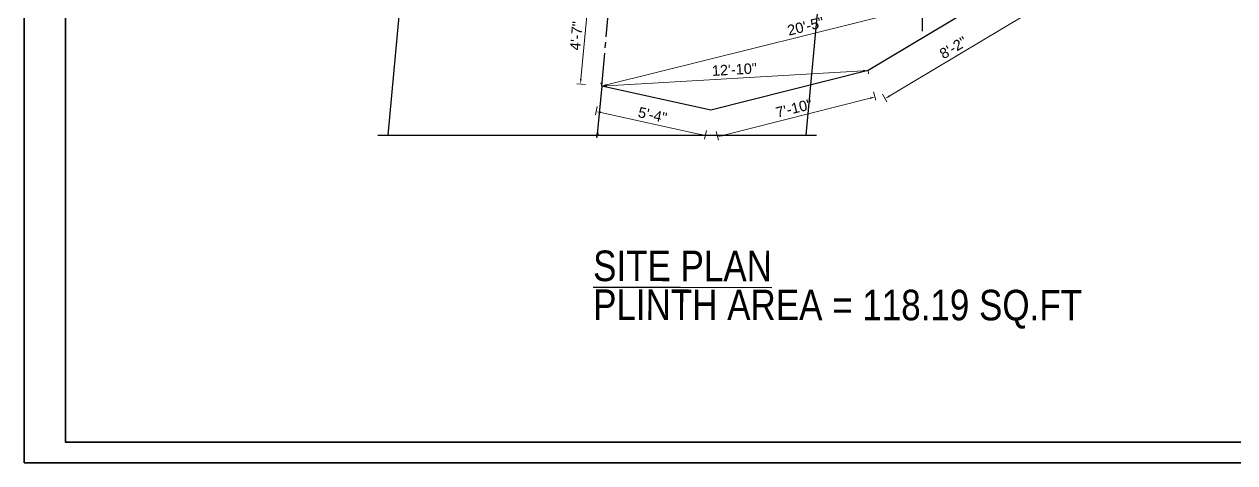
# Model space of a CAD drawing. Header units: inches. Extents: x 376358 to 406049, y -63575 to -53607.
# Drawn here: x 383378 to 384077, y -56540 to -56287 of the extents above; entities that cross this region are included whole.
import ezdxf

# ---------------------------------------------------------------- set-up
doc = ezdxf.new("R2010")
doc.units = ezdxf.units.IN
doc.header["$LTSCALE"] = 2
doc.header["$MEASUREMENT"] = 0
doc.header["$PDMODE"] = 34
doc.linetypes.add('CENTER2', pattern=[28.575, 19.05, -3.175, 3.175, -3.175])
doc.linetypes.add('HIDDEN', pattern=[0.375, 0.25, -0.125])
doc.layers.get('0').update_dxf_attribs({"linetype": 'CONTINUOUS'})
doc.layers.get('DEFPOINTS').update_dxf_attribs({"color": 141, "linetype": 'CONTINUOUS'})
doc.layers.add('Normal Wall', color=7, linetype='CONTINUOUS', lineweight=35, true_color=0xffaf89)
doc.layers.add('plan wall', color=7, linetype='CONTINUOUS')
doc.layers.add('steps', color=253, linetype='CONTINUOUS', lineweight=20)
doc.layers.add('WALL - A', color=1, linetype='CONTINUOUS', lineweight=40)
doc.styles.add('Lettring Text', font='arial.ttf')
doc.styles.get("Standard").update_dxf_attribs({"font": 'ARIALN.TTF'})
doc.dimstyles.new('Copy of Standard', dxfattribs={"dimtxt": 6, "dimasz": 2.875, "dimexe": 2, "dimexo": 4, "dimgap": 2, "dimtad": 1, "dimdec": 0, "dimrnd": 1, "dimzin": 0, "dimdsep": 46, "dimlunit": 4, "dimtxsty": 'Lettring Text', "dimcen": 0.1, "dimclrd": 7, "dimclre": 7, "dimclrt": 7, "dimazin": 0, "dimtfac": 0.645, "dimtdec": 0, "dimtmove": 1, "dimatfit": 0, "dimfxl": 3, "dimfxlon": 1, "dimtfillclr": 256, "dimtolj": 1, "dimtzin": 0, "dimlwd": -1, "dimlwe": -1, "dimarcsym": 2})

# ---------------------------------------------------------------- blocks, each defined once
blk = doc.blocks.new('*D381')
at = {"layer": 'DEFPOINTS', "color": 0, "ltscale": 0.5, "transparency": 16777216}
for p in [(383949.11, -56263.36), (383865.14, -56313.54), (383874.85, -56329.8)]:
    blk.add_point(p, dxfattribs=at)
at = {"layer": 'steps', "color": 7, "ltscale": 0.5, "transparency": 16777216}
for p, q in [((383957.29, -56277.04), (383959.86, -56281.33)), ((383956.36, -56281.09), (383877.32, -56328.32)), ((383873.32, -56327.22), (383875.88, -56331.51))]:
    blk.add_line(p, q, dxfattribs=at)
for points in [[(383956.12, -56280.68), (383956.61, -56281.5), (383958.83, -56279.62)], [(383877.08, -56327.91), (383877.57, -56328.73), (383874.85, -56329.8)]]:
    blk.add_solid(points, dxfattribs=at)
at = {"layer": 'steps', "color": 7, "ltscale": 0.5, "transparency": 16777216, "insert": (383914.24, -56300.36), "char_height": 6, "attachment_point": 5, "rotation": 30.86167, "style": 'Lettring Text'}
blk.add_mtext('\\A1;8\'-2"', dxfattribs=at)
blk = doc.blocks.new('*D382')
at = {"layer": 'DEFPOINTS', "color": 0, "ltscale": 0.5, "transparency": 16777216}
for p in [(383865.14, -56313.54), (383774.41, -56336.47), (383778.26, -56351.71)]:
    blk.add_point(p, dxfattribs=at)
at = {"layer": 'steps', "color": 7, "ltscale": 0.5, "transparency": 16777216}
for p, q in [((383868.26, -56325.87), (383869.48, -56330.72)), ((383866.2, -56329.48), (383781.05, -56351.01)), ((383777.52, -56348.8), (383778.75, -56353.65))]:
    blk.add_line(p, q, dxfattribs=at)
for points in [[(383866.09, -56329.02), (383866.32, -56329.95), (383868.99, -56328.78)], [(383780.93, -56350.54), (383781.16, -56351.47), (383778.26, -56351.71)]]:
    blk.add_solid(points, dxfattribs=at)
at = {"layer": 'steps', "color": 7, "ltscale": 0.5, "transparency": 16777216, "insert": (383822.38, -56335.34), "char_height": 6, "attachment_point": 5, "rotation": 14.18331, "style": 'Lettring Text'}
blk.add_mtext('\\A1;7\'-10"', dxfattribs=at)
blk = doc.blocks.new('*D383')
at = {"layer": 'DEFPOINTS', "color": 0, "ltscale": 0.5, "transparency": 16777216}
for p in [(383711.47, -56322.52), (383708.23, -56337.17), (383774.41, -56336.47)]:
    blk.add_point(p, dxfattribs=at)
at = {"layer": 'steps', "color": 7, "ltscale": 0.5, "transparency": 16777216}
for p, q in [((383708.87, -56334.24), (383707.79, -56339.12)), ((383768.36, -56350.49), (383711.03, -56337.79)), ((383771.81, -56348.18), (383770.73, -56353.06))]:
    blk.add_line(p, q, dxfattribs=at)
for points in [[(383711.14, -56337.32), (383710.93, -56338.26), (383708.23, -56337.17)], [(383768.46, -56350.02), (383768.25, -56350.96), (383771.16, -56351.11)]]:
    blk.add_solid(points, dxfattribs=at)
at = {"layer": 'steps', "color": 7, "ltscale": 0.5, "transparency": 16777216, "insert": (383740.79, -56339.21), "char_height": 6, "attachment_point": 5, "rotation": 347.50667, "style": 'Lettring Text'}
blk.add_mtext('\\A1;5\'-4"', dxfattribs=at)
blk = doc.blocks.new('*D384')
at = {"layer": 'DEFPOINTS', "color": 0, "ltscale": 0.5, "transparency": 16777216}
for p in [(383704.27, -56266.59), (383716.54, -56267.72), (383711.47, -56322.52)]:
    blk.add_point(p, dxfattribs=at)
at = {"layer": 'steps', "color": 7, "ltscale": 0.5, "transparency": 16777216}
for p, q in [((383699.47, -56318.53), (383704, -56269.45)), ((383707.26, -56266.87), (383702.28, -56266.41)), ((383702.19, -56321.67), (383697.21, -56321.2))]:
    blk.add_line(p, q, dxfattribs=at)
for points in [[(383703.53, -56269.41), (383704.48, -56269.5), (383704.27, -56266.59)], [(383698.99, -56318.48), (383699.94, -56318.57), (383699.2, -56321.39)]]:
    blk.add_solid(points, dxfattribs=at)
at = {"layer": 'steps', "color": 7, "ltscale": 0.5, "transparency": 16777216, "insert": (383696.76, -56293.53), "char_height": 6, "attachment_point": 5, "rotation": 84.71805, "style": 'Lettring Text'}
blk.add_mtext('\\A1;4\'-7"', dxfattribs=at)
blk = doc.blocks.new('*D395')
at = {"layer": 'DEFPOINTS', "color": 0, "ltscale": 0.5, "transparency": 16777216}
for p in [(383949.11, -56263.36), (383949.11, -56263.36), (383711.47, -56322.52)]:
    blk.add_point(p, dxfattribs=at)
at = {"layer": 'steps', "color": 7, "ltscale": 0.5, "transparency": 16777216}
for p, q in [((383714.26, -56321.83), (383946.32, -56264.05)), ((383949.11, -56263.36), (383948.63, -56261.42)), ((383711.47, -56322.52), (383710.99, -56320.58))]:
    blk.add_line(p, q, dxfattribs=at)
for points in [[(383946.21, -56263.59), (383946.44, -56264.52), (383949.11, -56263.36)], [(383714.14, -56321.36), (383714.38, -56322.29), (383711.47, -56322.52)]]:
    blk.add_solid(points, dxfattribs=at)
at = {"layer": 'steps', "color": 7, "ltscale": 0.5, "transparency": 16777216, "insert": (383829.07, -56288.03), "char_height": 6, "attachment_point": 5, "rotation": 13.98089, "style": 'Lettring Text'}
blk.add_mtext('\\A1;20\'-5"', dxfattribs=at)
blk = doc.blocks.new('*D396')
at = {"layer": 'DEFPOINTS', "color": 0, "ltscale": 0.5, "transparency": 16777216}
for p in [(383865.14, -56313.54), (383711.47, -56322.52), (383711.47, -56322.52)]:
    blk.add_point(p, dxfattribs=at)
at = {"layer": 'steps', "color": 7, "ltscale": 0.5, "transparency": 16777216}
for p, q in [((383862.27, -56313.71), (383714.34, -56322.36)), ((383865.14, -56313.54), (383865.25, -56315.53)), ((383711.47, -56322.52), (383711.59, -56324.52))]:
    blk.add_line(p, q, dxfattribs=at)
for points in [[(383862.24, -56313.23), (383862.3, -56314.18), (383865.14, -56313.54)], [(383714.31, -56321.88), (383714.37, -56322.83), (383711.47, -56322.52)]]:
    blk.add_solid(points, dxfattribs=at)
at = {"layer": 'steps', "color": 7, "ltscale": 0.5, "transparency": 16777216, "insert": (383788.01, -56312.98), "char_height": 6, "attachment_point": 5, "rotation": 3.34626, "style": 'Lettring Text'}
blk.add_mtext('\\A1;12\'-10"', dxfattribs=at)

msp = doc.modelspace()

# ---------------------------------------------------------------- linework, layer by layer
at = {"ltscale": 0.5}
for p, q in [((383949.11, -56263.36), (383865.14, -56313.54)), ((383865.14, -56313.54), (383774.41, -56336.47)), ((383711.47, -56322.52), (383708.73, -56352.2)), ((383774.41, -56336.47), (383711.47, -56322.52))]:
    msp.add_line(p, q, dxfattribs=at)
for points in [[(383829.37, -56350.77), (383837.21, -56265.99), (383832.43, -56226.62), (383839.53, -56167.79), (383822.39, -56133.47), (383832.31, -56079.9), (383838.79, -55984.9), (383809.24, -55894.19)], [(383588.35, -56350.77), (383595.86, -56269.46), (383590.67, -56226.71), (383592.62, -56210.55), (383571.77, -56168.78), (383593.8, -56049.78), (383596.18, -56014.99), (383584.76, -55979.95)]]:
    msp.add_lwpolyline(points, dxfattribs=at)
at = {"linetype": 'Continuous', "ltscale": 0.5}
msp.add_lwpolyline([(383582.35, -56350.77), (383708.26, -56350.77), (383708.73, -56352.22), (383708.98, -56349.32), (383709.51, -56350.77), (383835.37, -56350.77)], dxfattribs=at)
at = {"layer": 'Normal Wall'}
for points in [[(383378.41, -55789.27), (384436.41, -55789.27), (384436.41, -56539.8), (383378.41, -56539.8)], [(384424.51, -55801.18), (383402.22, -55801.18), (383402.22, -56527.89), (384424.51, -56527.89)], [(384424.51, -55801.18), (383402.22, -55801.18), (383402.22, -56527.89), (384424.51, -56527.89)]]:
    msp.add_lwpolyline(points, close=True, dxfattribs=at)
at = {"layer": 'Normal Wall', "color": 3}
msp.add_lwpolyline([(383378.41, -55789.27), (384436.41, -55789.27), (384436.41, -56539.8), (383378.41, -56539.8)], close=True, dxfattribs=at)
at = {"layer": 'WALL - A', "linetype": 'HIDDEN', "lineweight": -3, "ltscale": 20}
msp.add_line((383896.35, -55950.82), (383896.35, -56294.89), dxfattribs=at)
at = {"layer": 'WALL - A', "linetype": 'CENTER2', "lineweight": -3, "ltscale": 0.5}
msp.add_line((383711.47, -56322.52), (383716.54, -56267.72), dxfattribs=at)

# ---------------------------------------------------------------- texts
at = {"layer": 'plan wall', "ltscale": 3, "char_height": 17.6118, "attachment_point": 7, "rotation": 359.9411}
for s, insert in [('{\\LSITE PLAN}', (383706.5, -56435.25)), ('PLINTH AREA = 118.19 SQ.FT', (383706.5, -56462.24))]:
    msp.add_mtext(s, dxfattribs=dict(at, insert=insert))

# ---------------------------------------------------------------- dimensions: what is measured, and where the dimension line sits
at = {"layer": 'steps', "ltscale": 0.5}
for p1, p2, distance, picture, middle in [((383711.47, -56322.52), (383949.11, -56263.36), 0, '*D395', (383829.07, -56288.03)), ((383949.11, -56263.36), (383865.14, -56313.54), 18.94, '*D381', (383914.24, -56300.36)), ((383711.47, -56322.52), (383716.54, -56267.72), 12.32, '*D384', (383696.76, -56293.53)), ((383865.14, -56313.54), (383711.47, -56322.52), 0, '*D396', (383788.01, -56312.98)), ((383865.14, -56313.54), (383774.41, -56336.47), 15.72, '*D382', (383822.38, -56335.34)), ((383774.41, -56336.47), (383711.47, -56322.52), 15, '*D383', (383740.79, -56339.21))]:
    dim = msp.add_aligned_dim(p1=p1, p2=p2, distance=distance, dimstyle='Copy of Standard', dxfattribs=at)
    dim.commit()
    dim.dimension.update_dxf_attribs({"geometry": picture, "text_midpoint": middle})

doc.saveas('drawing.dxf')
